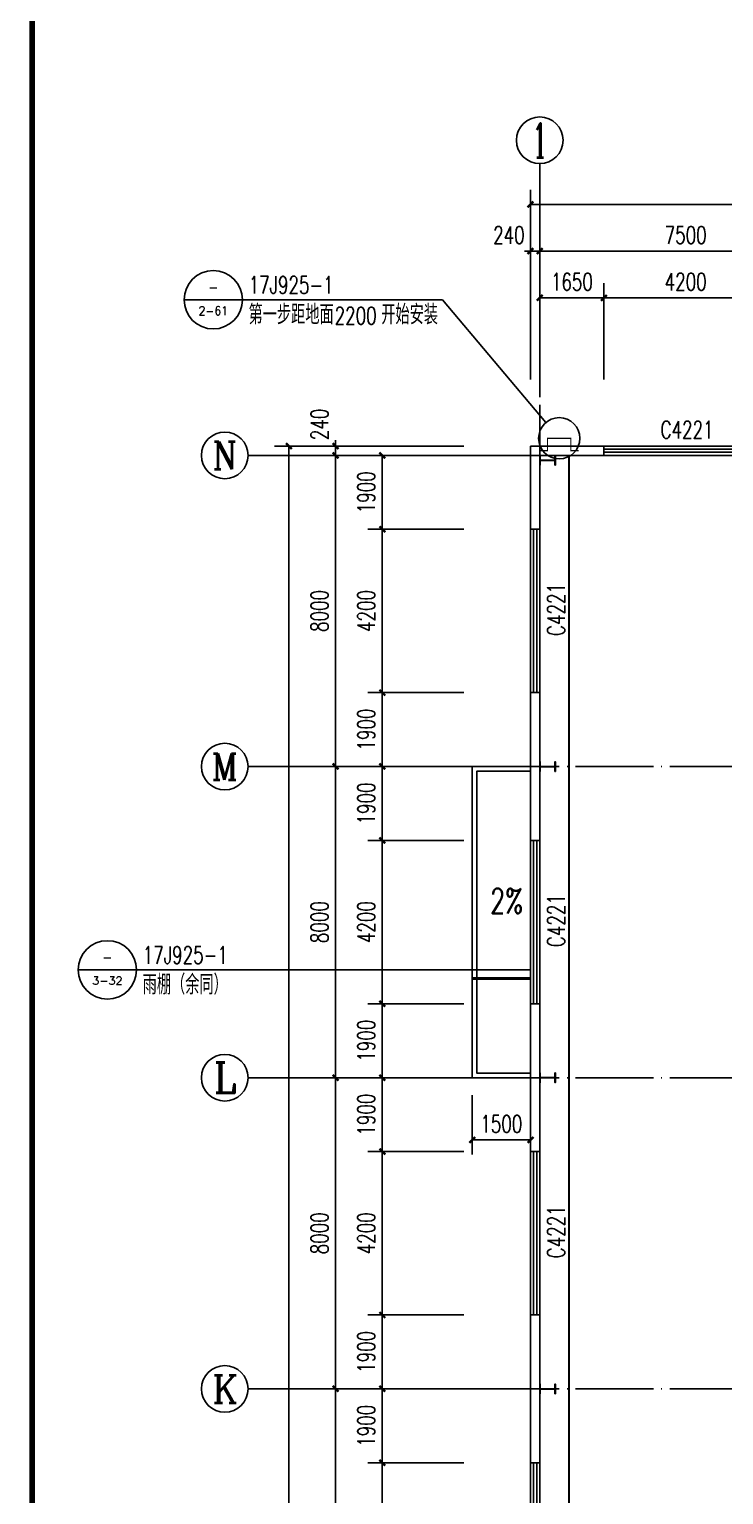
# Model space of a CAD drawing. Extents: x 14586673 to 15379323, y -344170 to -118775.
# Drawn here: x 14772598 to 14790451, y -234941 to -197266 of the extents above; entities that cross this region are included whole.
import ezdxf
from ezdxf.enums import TextEntityAlignment as Align

# ---------------------------------------------------------------- set-up
doc = ezdxf.new("R2010")
doc.units = 0
doc.header["$LTSCALE"] = 1000
doc.header["$MEASUREMENT"] = 0
doc.linetypes.add('DASH', pattern=[0.35, 0.25, -0.1])
doc.linetypes.add('DOTE', pattern=[2.42, 2, -0.2, 0.02, -0.2])
for name, color, linetype in [('AXIS', 3, 'Continuous'), ('AXIS_TEXT', 7, 'Continuous'), ('COLUMN', 2, 'Continuous'), ('DIM_IDEN', 3, 'Continuous'), ('DIM_LEAD', 3, 'Continuous'), ('DIM_SYMB', 3, 'Continuous'), ('DOTE', 1, 'DOTE'), ('PUB_DIM', 3, 'Continuous'), ('PUB_TEXT', 7, 'Continuous'), ('TK', 4, 'Continuous'), ('WALL-PARAPET', 6, 'Continuous'), ('WINDOW', 4, 'Continuous'), ('WINDOW_TEXT', 7, 'Continuous')]:
    doc.layers.add(name, color=color, linetype=linetype)
doc.styles.add('_TCH_AXIS', font='COMPLEX', dxfattribs={"bigfont": 'GBCBIG'})
doc.styles.add('_TCH_DIM', font='SIMPLEX', dxfattribs={"bigfont": 'GBCBIG'})
doc.styles.add('_TCH_DIM_T3', font='SIMPLEX', dxfattribs={"width": 0.705882, "bigfont": 'GBCBIG'})
doc.styles.add('_TCH_WINDOW', font='SIMPLEX', dxfattribs={"height": 3.5, "bigfont": 'GBCBIG'})
doc.styles.add('COMPLEX', font='COMPLEX')
doc.dimstyles.new('_TCH_ARCH&&150', dxfattribs={"dimtxt": 446.25, "dimasz": 150, "dimexe": 375, "dimexo": 450, "dimgap": 189.375, "dimtad": 1, "dimdec": 0, "dimzin": 0, "dimdsep": 46, "dimtxsty": '_TCH_DIM_T3', "dimblk": 'ARCHTICK', "dimcen": 0.09, "dimclrt": 7, "dimazin": 2, "dimtfac": 1, "dimtdec": 0, "dimtix": 1, "dimtmove": 2, "dimatfit": 3, "dimfxl": 0, "dimtolj": 1, "dimtzin": 0, "dimarcsym": 0})

# ---------------------------------------------------------------- blocks, each defined once
blk = doc.blocks.new('A$C797E1D2B')
at = {"layer": 'COLUMN'}
h = blk.add_hatch(color=256, dxfattribs=at)
h.paths.add_polyline_path([(125, 400), (250, 400), (250, 388), (130, 388), (130, 200), (125, 200)])
h.paths.add_polyline_path([(0, 400), (125, 400), (125, 200), (120, 200), (120, 388), (0, 388)])
h.paths.add_polyline_path([(0, 12), (120, 12), (120, 200), (125, 200), (125, 0), (0, 0)])
h.paths.add_polyline_path([(125, 200), (130, 200), (130, 12), (250, 12), (250, 0), (125, 0)])
blk.add_lwpolyline([(250, 0), (250, 12), (130, 12), (130, 388), (250, 388), (250, 400), (0, 400), (0, 388), (120, 388), (120, 12), (0, 12), (0, 0)], close=True, dxfattribs=at)
blk = doc.blocks.new('GeYuanFrame_70717211', base_point=(20.09, 4.53))
at = {"layer": 'TK', "const_width": 1}
blk.add_lwpolyline([(45.09, 588.53), (1061.09, 588.53), (1061.09, 14.53), (45.09, 14.53)], close=True, dxfattribs=at)
blk = doc.blocks.new('$TCHSYS$WIN2D')
for p, q in [((-0.5, 0.5), (0.5, 0.5)), ((-0.5, 0.5), (-0.5, -0.5)), ((0.5, 0.5), (0.5, -0.5)), ((0.5, 0.1667), (-0.5, 0.1667)), ((0.5, -0.1667), (-0.5, -0.1667)), ((-0.5, -0.5), (0.5, -0.5))]:
    blk.add_line(p, q)
blk = doc.blocks.new('_ArchTick')
at = {"color": 0, "linetype": 'ByBlock', "const_width": 0.4}
blk.add_lwpolyline([(-0.5, -0.5), (0.5, 0.5)], dxfattribs=at)
blk = doc.blocks.new('*D137')
at = {"layer": 'Defpoints', "color": 0}
for p in [(14783983, -224220), (14785483, -224220), (14785483, -225820)]:
    blk.add_point(p, dxfattribs=at)
at = {"layer": 'PUB_DIM', "color": 0, "lineweight": -2}
for p, q in [((14783983, -224670), (14783983, -226195)), ((14785483, -224670), (14785483, -226195)), ((14783983, -225820), (14785483, -225820))]:
    blk.add_line(p, q, dxfattribs=at)
at = {"layer": 'PUB_DIM', "color": 0, "lineweight": -2, "xscale": 150, "yscale": 150, "zscale": 150, "rotation": 180}
blk.add_blockref('_ArchTick', (14783983, -225820), dxfattribs=at)
at = {"layer": 'PUB_DIM', "color": 0, "lineweight": -2, "xscale": 150, "yscale": 150, "zscale": 150}
blk.add_blockref('_ArchTick', (14785483, -225820), dxfattribs=at)
at = {"layer": 'PUB_DIM', "color": 7, "insert": (14784733, -225408), "char_height": 446.2, "attachment_point": 5, "style": '_TCH_DIM_T3'}
blk.add_mtext('\\A1;1500', dxfattribs=at)
blk = doc.blocks.new('_AXISO')
blk.add_circle((0, 0), 0.5)
at = {"layer": 'AXIS_TEXT', "style": 'COMPLEX', "width": 1.041667}
blk.add_attdef('A', text='', height=0.56, dxfattribs=at).set_placement((-0.25, -0.28), (0.25, -0.28), align=Align.FIT)
blk = doc.blocks.new('*D145')
at = {"layer": 'AXIS', "color": 0, "lineweight": -2}
for p, q in [((14783773, -207980), (14778898, -207980)), ((14779273, -304460), (14779273, -207980)), ((14783773, -304460), (14778898, -304460))]:
    blk.add_line(p, q, dxfattribs=at)
at = {"layer": 'Defpoints', "color": 0}
for p in [(14779273, -207980), (14784223, -207980), (14784223, -304460)]:
    blk.add_point(p, dxfattribs=at)
at = {"layer": 'AXIS', "color": 0, "lineweight": -2, "xscale": 150, "yscale": 150, "zscale": 150}
for p, rotation in [((14779273, -207980), 90), ((14779273, -304460), 270)]:
    blk.add_blockref('_ArchTick', p, dxfattribs=dict(at, rotation=rotation))
at = {"layer": 'AXIS', "color": 7, "insert": (14778860, -256220), "char_height": 446.2, "attachment_point": 5, "rotation": 90, "style": '_TCH_DIM_T3'}
blk.add_mtext('\\A1;96480', dxfattribs=at)
blk = doc.blocks.new('*D155')
at = {"layer": 'AXIS', "color": 0, "lineweight": -2}
for p, q in [((14783773, -232220), (14780098, -232220)), ((14780473, -240220), (14780473, -232220)), ((14783773, -240220), (14780098, -240220))]:
    blk.add_line(p, q, dxfattribs=at)
at = {"layer": 'Defpoints', "color": 0}
for p in [(14780473, -232220), (14784223, -232220), (14784223, -240220)]:
    blk.add_point(p, dxfattribs=at)
at = {"layer": 'AXIS', "color": 0, "lineweight": -2, "xscale": 150, "yscale": 150, "zscale": 150}
for p, rotation in [((14780473, -232220), 90), ((14780473, -240220), 270)]:
    blk.add_blockref('_ArchTick', p, dxfattribs=dict(at, rotation=rotation))
at = {"layer": 'AXIS', "color": 7, "insert": (14780060, -236220), "char_height": 446.2, "attachment_point": 5, "rotation": 90, "style": '_TCH_DIM_T3'}
blk.add_mtext('\\A1;8000', dxfattribs=at)
blk = doc.blocks.new('*D156')
at = {"layer": 'AXIS', "color": 0, "lineweight": -2}
for p, q in [((14783773, -224220), (14780098, -224220)), ((14780473, -232220), (14780473, -224220)), ((14783773, -232220), (14780098, -232220))]:
    blk.add_line(p, q, dxfattribs=at)
at = {"layer": 'Defpoints', "color": 0}
for p in [(14780473, -224220), (14784223, -224220), (14784223, -232220)]:
    blk.add_point(p, dxfattribs=at)
at = {"layer": 'AXIS', "color": 0, "lineweight": -2, "xscale": 150, "yscale": 150, "zscale": 150}
for p, rotation in [((14780473, -224220), 90), ((14780473, -232220), 270)]:
    blk.add_blockref('_ArchTick', p, dxfattribs=dict(at, rotation=rotation))
at = {"layer": 'AXIS', "color": 7, "insert": (14780060, -228220), "char_height": 446.2, "attachment_point": 5, "rotation": 90, "style": '_TCH_DIM_T3'}
blk.add_mtext('\\A1;8000', dxfattribs=at)
blk = doc.blocks.new('*D157')
at = {"layer": 'AXIS', "color": 0, "lineweight": -2}
for p, q in [((14783773, -216220), (14780098, -216220)), ((14780473, -224220), (14780473, -216220)), ((14783773, -224220), (14780098, -224220))]:
    blk.add_line(p, q, dxfattribs=at)
at = {"layer": 'Defpoints', "color": 0}
for p in [(14780473, -216220), (14784223, -216220), (14784223, -224220)]:
    blk.add_point(p, dxfattribs=at)
at = {"layer": 'AXIS', "color": 0, "lineweight": -2, "xscale": 150, "yscale": 150, "zscale": 150}
for p, rotation in [((14780473, -216220), 90), ((14780473, -224220), 270)]:
    blk.add_blockref('_ArchTick', p, dxfattribs=dict(at, rotation=rotation))
at = {"layer": 'AXIS', "color": 7, "insert": (14780060, -220220), "char_height": 446.2, "attachment_point": 5, "rotation": 90, "style": '_TCH_DIM_T3'}
blk.add_mtext('\\A1;8000', dxfattribs=at)
blk = doc.blocks.new('*D158')
at = {"layer": 'AXIS', "color": 0, "lineweight": -2}
for p, q in [((14783773, -208220), (14780098, -208220)), ((14780473, -216220), (14780473, -208220)), ((14783773, -216220), (14780098, -216220))]:
    blk.add_line(p, q, dxfattribs=at)
at = {"layer": 'Defpoints', "color": 0}
for p in [(14780473, -208220), (14784223, -208220), (14784223, -216220)]:
    blk.add_point(p, dxfattribs=at)
at = {"layer": 'AXIS', "color": 0, "lineweight": -2, "xscale": 150, "yscale": 150, "zscale": 150}
for p, rotation in [((14780473, -208220), 90), ((14780473, -216220), 270)]:
    blk.add_blockref('_ArchTick', p, dxfattribs=dict(at, rotation=rotation))
at = {"layer": 'AXIS', "color": 7, "insert": (14780060, -212220), "char_height": 446.2, "attachment_point": 5, "rotation": 90, "style": '_TCH_DIM_T3'}
blk.add_mtext('\\A1;8000', dxfattribs=at)
blk = doc.blocks.new('*D159')
at = {"layer": 'AXIS', "color": 0, "lineweight": -2}
for p, q in [((14780473, -207980), (14780473, -207830)), ((14783773, -207980), (14780098, -207980)), ((14783773, -208220), (14780098, -208220)), ((14780473, -208220), (14780473, -207980)), ((14780473, -208220), (14780473, -208370))]:
    blk.add_line(p, q, dxfattribs=at)
at = {"layer": 'Defpoints', "color": 0}
for p in [(14780473, -207980), (14784223, -207980), (14784223, -208220)]:
    blk.add_point(p, dxfattribs=at)
at = {"layer": 'AXIS', "color": 0, "lineweight": -2, "xscale": 150, "yscale": 150, "zscale": 150}
for p, rotation in [((14780473, -207980), 270), ((14780473, -208220), 90)]:
    blk.add_blockref('_ArchTick', p, dxfattribs=dict(at, rotation=rotation))
at = {"layer": 'AXIS', "color": 7, "insert": (14780060, -207425), "char_height": 446.2, "attachment_point": 5, "rotation": 90, "style": '_TCH_DIM_T3'}
blk.add_mtext('\\A1;240', dxfattribs=at)
blk = doc.blocks.new('*D186')
at = {"layer": 'AXIS', "color": 0, "lineweight": -2}
for p, q in [((14785483, -206270), (14785483, -201395)), ((14845963, -206270), (14845963, -201395)), ((14785483, -201770), (14845963, -201770))]:
    blk.add_line(p, q, dxfattribs=at)
at = {"layer": 'Defpoints', "color": 0}
for p in [(14845963, -201770), (14785483, -206720), (14845963, -206720)]:
    blk.add_point(p, dxfattribs=at)
at = {"layer": 'AXIS', "color": 0, "lineweight": -2, "xscale": 150, "yscale": 150, "zscale": 150, "rotation": 180}
blk.add_blockref('_ArchTick', (14785483, -201770), dxfattribs=at)
at = {"layer": 'AXIS', "color": 0, "lineweight": -2, "xscale": 150, "yscale": 150, "zscale": 150}
blk.add_blockref('_ArchTick', (14845963, -201770), dxfattribs=at)
at = {"layer": 'AXIS', "color": 7, "insert": (14815723, -201358), "char_height": 446.2, "attachment_point": 5, "style": '_TCH_DIM_T3'}
blk.add_mtext('\\A1;60480', dxfattribs=at)
blk = doc.blocks.new('*D187')
at = {"layer": 'AXIS', "color": 0, "lineweight": -2}
for p, q in [((14785483, -206270), (14785483, -202595)), ((14785723, -206270), (14785723, -202595)), ((14785483, -202970), (14785333, -202970)), ((14785483, -202970), (14785723, -202970)), ((14785723, -202970), (14785873, -202970))]:
    blk.add_line(p, q, dxfattribs=at)
at = {"layer": 'Defpoints', "color": 0}
for p in [(14785723, -202970), (14785483, -206720), (14785723, -206720)]:
    blk.add_point(p, dxfattribs=at)
at = {"layer": 'AXIS', "color": 0, "lineweight": -2, "xscale": 150, "yscale": 150, "zscale": 150}
blk.add_blockref('_ArchTick', (14785483, -202970), dxfattribs=at)
at = {"layer": 'AXIS', "color": 0, "lineweight": -2, "xscale": 150, "yscale": 150, "zscale": 150, "rotation": 180}
blk.add_blockref('_ArchTick', (14785723, -202970), dxfattribs=at)
at = {"layer": 'AXIS', "color": 7, "insert": (14784928, -202558), "char_height": 446.2, "attachment_point": 5, "style": '_TCH_DIM_T3'}
blk.add_mtext('\\A1;240', dxfattribs=at)
blk = doc.blocks.new('*D188')
at = {"layer": 'AXIS', "color": 0, "lineweight": -2}
for p, q in [((14785723, -206270), (14785723, -202595)), ((14793223, -206270), (14793223, -202595)), ((14785723, -202970), (14793223, -202970))]:
    blk.add_line(p, q, dxfattribs=at)
at = {"layer": 'Defpoints', "color": 0}
for p in [(14793223, -202970), (14785723, -206720), (14793223, -206720)]:
    blk.add_point(p, dxfattribs=at)
at = {"layer": 'AXIS', "color": 0, "lineweight": -2, "xscale": 150, "yscale": 150, "zscale": 150, "rotation": 180}
blk.add_blockref('_ArchTick', (14785723, -202970), dxfattribs=at)
at = {"layer": 'AXIS', "color": 0, "lineweight": -2, "xscale": 150, "yscale": 150, "zscale": 150}
blk.add_blockref('_ArchTick', (14793223, -202970), dxfattribs=at)
at = {"layer": 'AXIS', "color": 7, "insert": (14789473, -202558), "char_height": 446.2, "attachment_point": 5, "style": '_TCH_DIM_T3'}
blk.add_mtext('\\A1;7500', dxfattribs=at)
blk = doc.blocks.new('*D437')
at = {"layer": 'Defpoints', "color": 0}
for p in [(14787373, -204170), (14785723, -206720), (14787373, -206720)]:
    blk.add_point(p, dxfattribs=at)
at = {"layer": 'PUB_DIM', "color": 0, "lineweight": -2}
for p, q in [((14785723, -206270), (14785723, -203795)), ((14787373, -206270), (14787373, -203795)), ((14785723, -204170), (14787373, -204170))]:
    blk.add_line(p, q, dxfattribs=at)
at = {"layer": 'PUB_DIM', "color": 0, "lineweight": -2, "xscale": 150, "yscale": 150, "zscale": 150, "rotation": 180}
blk.add_blockref('_ArchTick', (14785723, -204170), dxfattribs=at)
at = {"layer": 'PUB_DIM', "color": 0, "lineweight": -2, "xscale": 150, "yscale": 150, "zscale": 150}
blk.add_blockref('_ArchTick', (14787373, -204170), dxfattribs=at)
at = {"layer": 'PUB_DIM', "color": 7, "insert": (14786548, -203758), "char_height": 446.2, "attachment_point": 5, "style": '_TCH_DIM_T3'}
blk.add_mtext('\\A1;1650', dxfattribs=at)
blk = doc.blocks.new('*D438')
at = {"layer": 'Defpoints', "color": 0}
for p in [(14791573, -204170), (14787373, -206720), (14791573, -206720)]:
    blk.add_point(p, dxfattribs=at)
at = {"layer": 'PUB_DIM', "color": 0, "lineweight": -2}
for p, q in [((14787373, -206270), (14787373, -203795)), ((14791573, -206270), (14791573, -203795)), ((14787373, -204170), (14791573, -204170))]:
    blk.add_line(p, q, dxfattribs=at)
at = {"layer": 'PUB_DIM', "color": 0, "lineweight": -2, "xscale": 150, "yscale": 150, "zscale": 150, "rotation": 180}
blk.add_blockref('_ArchTick', (14787373, -204170), dxfattribs=at)
at = {"layer": 'PUB_DIM', "color": 0, "lineweight": -2, "xscale": 150, "yscale": 150, "zscale": 150}
blk.add_blockref('_ArchTick', (14791573, -204170), dxfattribs=at)
at = {"layer": 'PUB_DIM', "color": 7, "insert": (14789473, -203758), "char_height": 446.2, "attachment_point": 5, "style": '_TCH_DIM_T3'}
blk.add_mtext('\\A1;4200', dxfattribs=at)
blk = doc.blocks.new('*D486')
at = {"layer": 'Defpoints', "color": 0}
for p in [(14781673, -234120), (14784223, -234120), (14784223, -238320)]:
    blk.add_point(p, dxfattribs=at)
at = {"layer": 'PUB_DIM', "color": 0, "lineweight": -2}
for p, q in [((14783773, -234120), (14781298, -234120)), ((14781673, -238320), (14781673, -234120)), ((14783773, -238320), (14781298, -238320))]:
    blk.add_line(p, q, dxfattribs=at)
at = {"layer": 'PUB_DIM', "color": 0, "lineweight": -2, "xscale": 150, "yscale": 150, "zscale": 150}
for p, rotation in [((14781673, -234120), 90), ((14781673, -238320), 270)]:
    blk.add_blockref('_ArchTick', p, dxfattribs=dict(at, rotation=rotation))
at = {"layer": 'PUB_DIM', "color": 7, "insert": (14781260, -236220), "char_height": 446.2, "attachment_point": 5, "rotation": 90, "style": '_TCH_DIM_T3'}
blk.add_mtext('\\A1;4200', dxfattribs=at)
blk = doc.blocks.new('*D487')
at = {"layer": 'Defpoints', "color": 0}
for p in [(14781673, -232220), (14784223, -232220), (14784223, -234120)]:
    blk.add_point(p, dxfattribs=at)
at = {"layer": 'PUB_DIM', "color": 0, "lineweight": -2}
for p, q in [((14783773, -232220), (14781298, -232220)), ((14781673, -234120), (14781673, -232220)), ((14783773, -234120), (14781298, -234120))]:
    blk.add_line(p, q, dxfattribs=at)
at = {"layer": 'PUB_DIM', "color": 0, "lineweight": -2, "xscale": 150, "yscale": 150, "zscale": 150}
for p, rotation in [((14781673, -232220), 90), ((14781673, -234120), 270)]:
    blk.add_blockref('_ArchTick', p, dxfattribs=dict(at, rotation=rotation))
at = {"layer": 'PUB_DIM', "color": 7, "insert": (14781260, -233170), "char_height": 446.2, "attachment_point": 5, "rotation": 90, "style": '_TCH_DIM_T3'}
blk.add_mtext('\\A1;1900', dxfattribs=at)
blk = doc.blocks.new('*D488')
at = {"layer": 'Defpoints', "color": 0}
for p in [(14781673, -230320), (14784223, -230320), (14784223, -232220)]:
    blk.add_point(p, dxfattribs=at)
at = {"layer": 'PUB_DIM', "color": 0, "lineweight": -2}
for p, q in [((14783773, -230320), (14781298, -230320)), ((14781673, -232220), (14781673, -230320)), ((14783773, -232220), (14781298, -232220))]:
    blk.add_line(p, q, dxfattribs=at)
at = {"layer": 'PUB_DIM', "color": 0, "lineweight": -2, "xscale": 150, "yscale": 150, "zscale": 150}
for p, rotation in [((14781673, -230320), 90), ((14781673, -232220), 270)]:
    blk.add_blockref('_ArchTick', p, dxfattribs=dict(at, rotation=rotation))
at = {"layer": 'PUB_DIM', "color": 7, "insert": (14781260, -231270), "char_height": 446.2, "attachment_point": 5, "rotation": 90, "style": '_TCH_DIM_T3'}
blk.add_mtext('\\A1;1900', dxfattribs=at)
blk = doc.blocks.new('*D489')
at = {"layer": 'Defpoints', "color": 0}
for p in [(14781673, -226120), (14784223, -226120), (14784223, -230320)]:
    blk.add_point(p, dxfattribs=at)
at = {"layer": 'PUB_DIM', "color": 0, "lineweight": -2}
for p, q in [((14783773, -226120), (14781298, -226120)), ((14781673, -230320), (14781673, -226120)), ((14783773, -230320), (14781298, -230320))]:
    blk.add_line(p, q, dxfattribs=at)
at = {"layer": 'PUB_DIM', "color": 0, "lineweight": -2, "xscale": 150, "yscale": 150, "zscale": 150}
for p, rotation in [((14781673, -226120), 90), ((14781673, -230320), 270)]:
    blk.add_blockref('_ArchTick', p, dxfattribs=dict(at, rotation=rotation))
at = {"layer": 'PUB_DIM', "color": 7, "insert": (14781260, -228220), "char_height": 446.2, "attachment_point": 5, "rotation": 90, "style": '_TCH_DIM_T3'}
blk.add_mtext('\\A1;4200', dxfattribs=at)
blk = doc.blocks.new('*D490')
at = {"layer": 'Defpoints', "color": 0}
for p in [(14781673, -224220), (14784223, -224220), (14784223, -226120)]:
    blk.add_point(p, dxfattribs=at)
at = {"layer": 'PUB_DIM', "color": 0, "lineweight": -2}
for p, q in [((14783773, -224220), (14781298, -224220)), ((14781673, -226120), (14781673, -224220)), ((14783773, -226120), (14781298, -226120))]:
    blk.add_line(p, q, dxfattribs=at)
at = {"layer": 'PUB_DIM', "color": 0, "lineweight": -2, "xscale": 150, "yscale": 150, "zscale": 150}
for p, rotation in [((14781673, -224220), 90), ((14781673, -226120), 270)]:
    blk.add_blockref('_ArchTick', p, dxfattribs=dict(at, rotation=rotation))
at = {"layer": 'PUB_DIM', "color": 7, "insert": (14781260, -225170), "char_height": 446.2, "attachment_point": 5, "rotation": 90, "style": '_TCH_DIM_T3'}
blk.add_mtext('\\A1;1900', dxfattribs=at)
blk = doc.blocks.new('*D491')
at = {"layer": 'Defpoints', "color": 0}
for p in [(14781673, -222320), (14784223, -222320), (14784223, -224220)]:
    blk.add_point(p, dxfattribs=at)
at = {"layer": 'PUB_DIM', "color": 0, "lineweight": -2}
for p, q in [((14783773, -222320), (14781298, -222320)), ((14781673, -224220), (14781673, -222320)), ((14783773, -224220), (14781298, -224220))]:
    blk.add_line(p, q, dxfattribs=at)
at = {"layer": 'PUB_DIM', "color": 0, "lineweight": -2, "xscale": 150, "yscale": 150, "zscale": 150}
for p, rotation in [((14781673, -222320), 90), ((14781673, -224220), 270)]:
    blk.add_blockref('_ArchTick', p, dxfattribs=dict(at, rotation=rotation))
at = {"layer": 'PUB_DIM', "color": 7, "insert": (14781260, -223270), "char_height": 446.2, "attachment_point": 5, "rotation": 90, "style": '_TCH_DIM_T3'}
blk.add_mtext('\\A1;1900', dxfattribs=at)
blk = doc.blocks.new('*D492')
at = {"layer": 'Defpoints', "color": 0}
for p in [(14781673, -218120), (14784223, -218120), (14784223, -222320)]:
    blk.add_point(p, dxfattribs=at)
at = {"layer": 'PUB_DIM', "color": 0, "lineweight": -2}
for p, q in [((14783773, -218120), (14781298, -218120)), ((14781673, -222320), (14781673, -218120)), ((14783773, -222320), (14781298, -222320))]:
    blk.add_line(p, q, dxfattribs=at)
at = {"layer": 'PUB_DIM', "color": 0, "lineweight": -2, "xscale": 150, "yscale": 150, "zscale": 150}
for p, rotation in [((14781673, -218120), 90), ((14781673, -222320), 270)]:
    blk.add_blockref('_ArchTick', p, dxfattribs=dict(at, rotation=rotation))
at = {"layer": 'PUB_DIM', "color": 7, "insert": (14781260, -220220), "char_height": 446.2, "attachment_point": 5, "rotation": 90, "style": '_TCH_DIM_T3'}
blk.add_mtext('\\A1;4200', dxfattribs=at)
blk = doc.blocks.new('*D493')
at = {"layer": 'Defpoints', "color": 0}
for p in [(14781673, -216220), (14784223, -216220), (14784223, -218120)]:
    blk.add_point(p, dxfattribs=at)
at = {"layer": 'PUB_DIM', "color": 0, "lineweight": -2}
for p, q in [((14783773, -216220), (14781298, -216220)), ((14781673, -218120), (14781673, -216220)), ((14783773, -218120), (14781298, -218120))]:
    blk.add_line(p, q, dxfattribs=at)
at = {"layer": 'PUB_DIM', "color": 0, "lineweight": -2, "xscale": 150, "yscale": 150, "zscale": 150}
for p, rotation in [((14781673, -216220), 90), ((14781673, -218120), 270)]:
    blk.add_blockref('_ArchTick', p, dxfattribs=dict(at, rotation=rotation))
at = {"layer": 'PUB_DIM', "color": 7, "insert": (14781260, -217170), "char_height": 446.2, "attachment_point": 5, "rotation": 90, "style": '_TCH_DIM_T3'}
blk.add_mtext('\\A1;1900', dxfattribs=at)
blk = doc.blocks.new('*D494')
at = {"layer": 'Defpoints', "color": 0}
for p in [(14781673, -214320), (14784223, -214320), (14784223, -216220)]:
    blk.add_point(p, dxfattribs=at)
at = {"layer": 'PUB_DIM', "color": 0, "lineweight": -2}
for p, q in [((14783773, -214320), (14781298, -214320)), ((14781673, -216220), (14781673, -214320)), ((14783773, -216220), (14781298, -216220))]:
    blk.add_line(p, q, dxfattribs=at)
at = {"layer": 'PUB_DIM', "color": 0, "lineweight": -2, "xscale": 150, "yscale": 150, "zscale": 150}
for p, rotation in [((14781673, -214320), 90), ((14781673, -216220), 270)]:
    blk.add_blockref('_ArchTick', p, dxfattribs=dict(at, rotation=rotation))
at = {"layer": 'PUB_DIM', "color": 7, "insert": (14781260, -215270), "char_height": 446.2, "attachment_point": 5, "rotation": 90, "style": '_TCH_DIM_T3'}
blk.add_mtext('\\A1;1900', dxfattribs=at)
blk = doc.blocks.new('*D495')
at = {"layer": 'Defpoints', "color": 0}
for p in [(14781673, -210120), (14784223, -210120), (14784223, -214320)]:
    blk.add_point(p, dxfattribs=at)
at = {"layer": 'PUB_DIM', "color": 0, "lineweight": -2}
for p, q in [((14783773, -210120), (14781298, -210120)), ((14781673, -214320), (14781673, -210120)), ((14783773, -214320), (14781298, -214320))]:
    blk.add_line(p, q, dxfattribs=at)
at = {"layer": 'PUB_DIM', "color": 0, "lineweight": -2, "xscale": 150, "yscale": 150, "zscale": 150}
for p, rotation in [((14781673, -210120), 90), ((14781673, -214320), 270)]:
    blk.add_blockref('_ArchTick', p, dxfattribs=dict(at, rotation=rotation))
at = {"layer": 'PUB_DIM', "color": 7, "insert": (14781260, -212220), "char_height": 446.2, "attachment_point": 5, "rotation": 90, "style": '_TCH_DIM_T3'}
blk.add_mtext('\\A1;4200', dxfattribs=at)
blk = doc.blocks.new('*D496')
at = {"layer": 'Defpoints', "color": 0}
for p in [(14781673, -208220), (14784223, -208220), (14784223, -210120)]:
    blk.add_point(p, dxfattribs=at)
at = {"layer": 'PUB_DIM', "color": 0, "lineweight": -2}
for p, q in [((14783773, -208220), (14781298, -208220)), ((14781673, -210120), (14781673, -208220)), ((14783773, -210120), (14781298, -210120))]:
    blk.add_line(p, q, dxfattribs=at)
at = {"layer": 'PUB_DIM', "color": 0, "lineweight": -2, "xscale": 150, "yscale": 150, "zscale": 150}
for p, rotation in [((14781673, -208220), 90), ((14781673, -210120), 270)]:
    blk.add_blockref('_ArchTick', p, dxfattribs=dict(at, rotation=rotation))
at = {"layer": 'PUB_DIM', "color": 7, "insert": (14781260, -209170), "char_height": 446.2, "attachment_point": 5, "rotation": 90, "style": '_TCH_DIM_T3'}
blk.add_mtext('\\A1;1900', dxfattribs=at)

msp = doc.modelspace()

# ---------------------------------------------------------------- linework, layer by layer
at = {"const_width": 30}
msp.add_lwpolyline([(14785722.6, -208100.3), (14785922.6, -208100.3), (14785922.6, -207780.3), (14786522.6, -207780.3), (14786522.6, -208100.3), (14786722.6, -208100.3)], dxfattribs=at)
at = {"linetype": 'DASH', "ltscale": 5, "const_width": 50}
msp.add_lwpolyline([(14786472.6, -304220.3), (14786472.6, -208220.3)], dxfattribs=at)
at = {"ltscale": 0.5}
for points in [[(14785482.6, -224220.3), (14783982.6, -224220.3), (14783982.6, -216220.3), (14785482.6, -216220.3)], [(14785482.6, -224100.3), (14784102.6, -224100.3), (14784102.6, -216340.3), (14785482.6, -216340.3)]]:
    msp.add_lwpolyline(points, dxfattribs=at)
at = {"layer": 'AXIS'}
for p, q in [((14785722.6, -206720.3), (14785722.6, -200720.3)), ((14784222.6, -208220.3), (14778222.6, -208220.3)), ((14784222.6, -216220.3), (14778222.6, -216220.3)), ((14784222.6, -224220.3), (14778222.6, -224220.3)), ((14784222.6, -232220.3), (14778222.6, -232220.3))]:
    msp.add_line(p, q, dxfattribs=at)
at = {"layer": 'DIM_IDEN'}
for p, q in [((14775355.5, -221447.6), (14773855.5, -221447.6)), ((14778122.6, -221447.6), (14775355.5, -221447.6)), ((14785482.6, -221447.6), (14778122.6, -221447.6))]:
    msp.add_line(p, q, dxfattribs=at)
at = {"layer": 'DIM_IDEN', "const_width": 75}
msp.add_lwpolyline([(14785482.6, -221672.6), (14783982.6, -221672.6)], dxfattribs=at)
at = {"layer": 'DIM_IDEN'}
msp.add_circle((14774605.5, -221447.6), 750, dxfattribs=at)
at = {"layer": 'DIM_LEAD'}
for p, q in [((14778077.9, -204220.3), (14776577.9, -204220.3)), ((14783222.6, -204220.3), (14778077.9, -204220.3)), ((14785880.9, -207374.9), (14783222.6, -204220.3))]:
    msp.add_line(p, q, dxfattribs=at)
for centre, radius in [((14777327.9, -204220.3), 750), ((14786222.6, -207780.3), 530.2)]:
    msp.add_circle(centre, radius, dxfattribs=at)
at = {"layer": 'DIM_SYMB'}
msp.add_lwpolyline([(14785402.6, -220220.3, 0, 0, 0), (14784752.6, -220220.3, 120, 0, 0), (14784302.6, -220220.3, 0, 0, 0)], format="xyseb", dxfattribs=at)
at = {"layer": 'DOTE'}
for p, q in [((14785722.6, -305720.3), (14785722.6, -206720.3)), ((14784222.6, -208220.3), (14847222.6, -208220.3)), ((14784222.6, -216220.3), (14847222.6, -216220.3)), ((14784222.6, -224220.3), (14847222.6, -224220.3)), ((14784222.6, -232220.3), (14847222.6, -232220.3))]:
    msp.add_line(p, q, dxfattribs=at)
at = {"layer": 'WALL-PARAPET'}
for p, q in [((14785482.6, -207980.3), (14785482.6, -210120.3)), ((14787372.6, -207980.3), (14785482.6, -207980.3)), ((14785722.6, -210120.3), (14785722.6, -208220.3)), ((14785722.6, -208220.3), (14787372.6, -208220.3)), ((14787372.6, -208220.3), (14787372.6, -207980.3)), ((14785482.6, -210120.3), (14785722.6, -210120.3)), ((14785482.6, -214320.3), (14785482.6, -218120.3)), ((14785722.6, -214320.3), (14785482.6, -214320.3)), ((14785722.6, -218120.3), (14785722.6, -214320.3)), ((14785482.6, -218120.3), (14785722.6, -218120.3)), ((14785482.6, -222320.3), (14785482.6, -226120.3)), ((14785722.6, -222320.3), (14785482.6, -222320.3)), ((14785722.6, -226120.3), (14785722.6, -222320.3)), ((14785482.6, -226120.3), (14785722.6, -226120.3)), ((14785482.6, -230320.3), (14785482.6, -234120.3)), ((14785722.6, -230320.3), (14785482.6, -230320.3)), ((14785722.6, -234120.3), (14785722.6, -230320.3)), ((14785482.6, -234120.3), (14785722.6, -234120.3))]:
    msp.add_line(p, q, dxfattribs=at)

# ---------------------------------------------------------------- block references
at = {"xscale": 150, "yscale": 150, "zscale": 150, "rotation": 270}
msp.add_blockref('GeYuanFrame_70717211', (14771172.6, -181520.3), dxfattribs=at)
at = {"rotation": 270}
for p in [(14785722.6, -208220.3), (14785722.6, -216095.3), (14785722.6, -224095.3), (14785722.6, -232095.3)]:
    msp.add_blockref('A$C797E1D2B', p, dxfattribs=at)
at = {"layer": 'AXIS'}
ref = msp.add_blockref('_AXISO', (14785722.6, -200120.3), dxfattribs=dict(at, xscale=1200, yscale=1200, zscale=1200))
ref.add_attrib('A', '1', dxfattribs={"layer": 'AXIS_TEXT', "ltscale": 0.5, "height": 882.4, "style": '_TCH_AXIS'}).set_placement((14785533.5, -200561.5), (14785911.7, -200561.5), align=Align.FIT)
ref = msp.add_blockref('_AXISO', (14777622.6, -208220.3), dxfattribs=dict(at, xscale=1200, yscale=1200, zscale=1200))
ref.add_attrib('A', 'N', dxfattribs={"layer": 'AXIS_TEXT', "ltscale": 0.5, "height": 711.9, "style": '_TCH_AXIS'}).set_placement((14777300.5, -208576.3), (14777944.6, -208576.3), align=Align.FIT)
ref = msp.add_blockref('_AXISO', (14777622.6, -216220.3), dxfattribs=dict(at, xscale=1200, yscale=1200, zscale=1200))
ref.add_attrib('A', 'M', dxfattribs={"layer": 'AXIS_TEXT', "ltscale": 0.5, "height": 678.8, "style": '_TCH_AXIS'}).set_placement((14777283.2, -216559.8), (14777962, -216559.8), align=Align.FIT)
ref = msp.add_blockref('_AXISO', (14777622.6, -224220.3), dxfattribs=dict(at, xscale=1200, yscale=1200, zscale=1200))
ref.add_attrib('A', 'L', dxfattribs={"layer": 'AXIS_TEXT', "ltscale": 0.5, "height": 781.2, "style": '_TCH_AXIS'}).set_placement((14777343.6, -224610.9), (14777901.6, -224610.9), align=Align.FIT)
ref = msp.add_blockref('_AXISO', (14777622.6, -232220.3), dxfattribs=dict(at, xscale=1200, yscale=1200, zscale=1200))
ref.add_attrib('A', 'K', dxfattribs={"layer": 'AXIS_TEXT', "ltscale": 0.5, "height": 711.9, "style": '_TCH_AXIS'}).set_placement((14777300.5, -232576.3), (14777944.6, -232576.3), align=Align.FIT)
at = {"layer": 'WINDOW'}
ref = msp.add_blockref('$TCHSYS$WIN2D', (14789472.6, -208100.3), dxfattribs=dict(at, xscale=-4200, yscale=240, zscale=-4200, rotation=180))
ref.add_attrib('A', 'C4221', (14788827.6, -207783.6), dxfattribs={"layer": 'WINDOW_TEXT', "ltscale": 0.5, "height": 446.25, "style": '_TCH_WINDOW', "width": 0.705882})
ref = msp.add_blockref('$TCHSYS$WIN2D', (14785602.6, -212220.3), dxfattribs=dict(at, xscale=-4200, yscale=-240, zscale=-4200, rotation=270))
ref.add_attrib('A', 'C4221', (14786365.5, -212865.3), dxfattribs={"layer": 'WINDOW_TEXT', "ltscale": 0.5, "height": 446.25, "rotation": 90, "style": '_TCH_WINDOW', "width": 0.705882})
ref = msp.add_blockref('$TCHSYS$WIN2D', (14785602.6, -220220.3), dxfattribs=dict(at, xscale=-4200, yscale=-240, zscale=-4200, rotation=270))
ref.add_attrib('A', 'C4221', (14786365.5, -220865.3), dxfattribs={"layer": 'WINDOW_TEXT', "ltscale": 0.5, "height": 446.25, "rotation": 90, "style": '_TCH_WINDOW', "width": 0.705882})
ref = msp.add_blockref('$TCHSYS$WIN2D', (14785602.6, -228220.3), dxfattribs=dict(at, xscale=-4200, yscale=-240, zscale=-4200, rotation=270))
ref.add_attrib('A', 'C4221', (14786365.5, -228865.3), dxfattribs={"layer": 'WINDOW_TEXT', "ltscale": 0.5, "height": 446.25, "rotation": 90, "style": '_TCH_WINDOW', "width": 0.705882})
ref = msp.add_blockref('$TCHSYS$WIN2D', (14785602.6, -236220.3), dxfattribs=dict(at, xscale=-4200, yscale=-240, zscale=-4200, rotation=270))
ref.add_attrib('A', 'C4221', (14786365.5, -236865.3), dxfattribs={"layer": 'WINDOW_TEXT', "ltscale": 0.5, "height": 446.25, "rotation": 90, "style": '_TCH_WINDOW', "width": 0.705882})

# ---------------------------------------------------------------- texts
at = {"layer": 'PUB_TEXT', "style": '_TCH_DIM', "width": 0.705882}
for s, height, p in [('17J925-1', 446.25, (14778235.4, -204062.8)), ('2200', 446.25, (14780447.1, -204852.6)), ('2%%%', 637.5, (14784445.4, -219995.3)), ('17J925-1', 446.25, (14775513, -221290.1))]:
    msp.add_text(s, height=height, dxfattribs=at).set_placement(p)
at = {"layer": 'PUB_TEXT', "style": '_TCH_DIM', "width": 0.777778}
for p, p2 in [((14777197.4, -204081.5), (14777458.4, -204081.5)), ((14774475, -221308.7), (14774736, -221308.7))]:
    msp.add_text('-', height=391.5, dxfattribs=at).set_placement(p, p2, align=Align.FIT)
at = {"layer": 'PUB_TEXT', "style": '_TCH_DIM'}
for s, height, p, p2 in [('2-61', 223.12, (14776950.7, -204613.5), (14777705.1, -204613.5)), ('3-32', 204.59, (14774215.8, -221826.6), (14774995.2, -221826.6))]:
    msp.add_text(s, height=height, dxfattribs=at).set_placement(p, p2, align=Align.FIT)
for s, p in [('第一步距地面', (14778235.4, -204852.6)), ('开始安装', (14781647.1, -204852.6)), ('雨棚（余同）', (14775513, -222079.8))]:
    msp.add_text(s, height=506.38, dxfattribs=at).set_placement(p)

# ---------------------------------------------------------------- dimensions: what is measured, and where the dimension line sits
at = {"layer": 'AXIS'}
for p1, p2, distance, text, picture, middle in [((14785482.6, -206720.3), (14845962.6, -206720.3), 4950, '60480', '*D186', (14815722.6, -201357.8)), ((14785722.6, -206720.3), (14793222.6, -206720.3), 3750, '7500', '*D188', (14789472.6, -202557.8)), ((14784222.6, -304460.3), (14784222.6, -207980.3), 4950, '96480', '*D145', (14778860.1, -256220.3)), ((14784222.6, -216220.3), (14784222.6, -208220.3), 3750, '8000', '*D158', (14780060.1, -212220.3)), ((14784222.6, -224220.3), (14784222.6, -216220.3), 3750, '8000', '*D157', (14780060.1, -220220.3)), ((14784222.6, -232220.3), (14784222.6, -224220.3), 3750, '8000', '*D156', (14780060.1, -228220.3)), ((14784222.6, -240220.3), (14784222.6, -232220.3), 3750, '8000', '*D155', (14780060.1, -236220.3))]:
    dim = msp.add_aligned_dim(p1=p1, p2=p2, distance=distance, text=text, dimstyle='_TCH_ARCH&&150', dxfattribs=at)
    dim.commit()
    dim.dimension.update_dxf_attribs({"geometry": picture, "text_midpoint": middle})
for base, p1, p2, angle, picture, middle in [((14785722.6, -202970.3), (14785482.6, -206720.3), (14785722.6, -206720.3), 0, '*D187', (14784927.6, -202557.8)), ((14780472.6, -207980.3), (14784222.6, -208220.3), (14784222.6, -207980.3), 90, '*D159', (14780060.1, -207425.3))]:
    dim = msp.add_linear_dim(base=base, p1=p1, p2=p2, angle=angle, text='240', dimstyle='_TCH_ARCH&&150', dxfattribs=at)
    dim.commit()
    dim.dimension.update_dxf_attribs({"geometry": picture, "text_midpoint": middle, "dimtype": 161})
at = {"layer": 'PUB_DIM'}
for p1, p2, distance, text, picture, middle in [((14785722.6, -206720.3), (14787372.6, -206720.3), 2550, '1650', '*D437', (14786547.6, -203757.8)), ((14787372.6, -206720.3), (14791572.6, -206720.3), 2550, '4200', '*D438', (14789472.6, -203757.8)), ((14784222.6, -210120.3), (14784222.6, -208220.3), 2550, '1900', '*D496', (14781260.1, -209170.3)), ((14784222.6, -214320.3), (14784222.6, -210120.3), 2550, '4200', '*D495', (14781260.1, -212220.3)), ((14784222.6, -216220.3), (14784222.6, -214320.3), 2550, '1900', '*D494', (14781260.1, -215270.3)), ((14784222.6, -218120.3), (14784222.6, -216220.3), 2550, '1900', '*D493', (14781260.1, -217170.3)), ((14784222.6, -222320.3), (14784222.6, -218120.3), 2550, '4200', '*D492', (14781260.1, -220220.3)), ((14784222.6, -224220.3), (14784222.6, -222320.3), 2550, '1900', '*D491', (14781260.1, -223270.3)), ((14784222.6, -226120.3), (14784222.6, -224220.3), 2550, '1900', '*D490', (14781260.1, -225170.3)), ((14783982.6, -224220.3), (14785482.6, -224220.3), -1600, '1500', '*D137', (14784732.6, -225407.8)), ((14784222.6, -230320.3), (14784222.6, -226120.3), 2550, '4200', '*D489', (14781260.1, -228220.3)), ((14784222.6, -232220.3), (14784222.6, -230320.3), 2550, '1900', '*D488', (14781260.1, -231270.3)), ((14784222.6, -234120.3), (14784222.6, -232220.3), 2550, '1900', '*D487', (14781260.1, -233170.3)), ((14784222.6, -238320.3), (14784222.6, -234120.3), 2550, '4200', '*D486', (14781260.1, -236220.3))]:
    dim = msp.add_aligned_dim(p1=p1, p2=p2, distance=distance, text=text, dimstyle='_TCH_ARCH&&150', dxfattribs=at)
    dim.commit()
    dim.dimension.update_dxf_attribs({"geometry": picture, "text_midpoint": middle})

doc.saveas('drawing.dxf')
